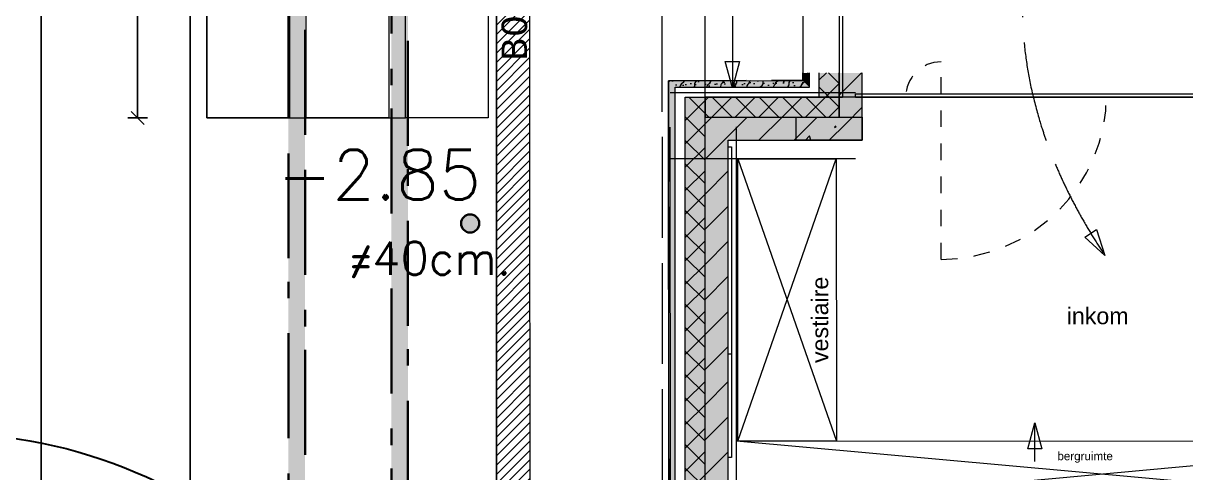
# Model space of a CAD drawing. Header units: millimetres. Extents: x 361 to 21231, y 184 to 1849.
# Drawn here: x 2495.93 to 2502.95, y 499.96 to 502.67 of the extents above; entities that cross this region are included whole.
import ezdxf

# ---------------------------------------------------------------- set-up
doc = ezdxf.new("R2010")
doc.units = ezdxf.units.MM
doc.header["$LTSCALE"] = 0.2
doc.set_wipeout_variables(frame=1)
for name, pattern in [('[LP] ISO-02 Dashed', [3.81, 3.048, -0.762]), ('[LP] Type-1', [2, 1, -1]), ('[LP] Type-6', [5.288458, 3.169996, -1.059993, 0.352704, -0.705764]), ('[LP] Type-7', [9.521927, 3.169996, -1.059993, 3.175, -1.058469, 0.352704, -0.705764])]:
    doc.linetypes.add(name, pattern=pattern)
for name, color, linetype, lineweight in [('... architectuur', 7, 'Continuous', 5), ('... architectuur - ALGEMEEN', 7, 'Continuous', 5), ('... interieur - ALGEMEEN', 7, 'Continuous', 5), ('21 buitenwanden', 7, 'Continuous', 25), ('21 buitenwanden-binnenblad-snelbouwsteen', 7, 'Continuous', 25), ('24 trappen en hellingen', 7, 'Continuous', 9), ('31 buitenwandopeningen', 7, 'Continuous', 9), ('41 buitenwandafwerkingen-buitenblad-gevelsteen', 7, 'Continuous', 25), ('41 buitenwandafwerkingen-isolatie zacht', 7, 'Continuous', 25), ('41 buitenwandafwerkingen-spouw', 7, 'Continuous', 25), ('boomkruinen', 7, 'Continuous', 30), ('maten', 1, 'Continuous', 18), ('nieuwe hoogtepunten', 154, 'Continuous', 35), ('talud', 160, 'Continuous', 18)]:
    doc.layers.add(name, color=color, linetype=linetype, lineweight=lineweight)
doc.layers.add('... riolering - DWA', color=7, linetype='[LP] Type-6', lineweight=35, true_color=0x666360)
doc.layers.add('... riolering - FWA', color=7, linetype='[LP] Type-7', lineweight=35, true_color=0xb58900)
doc.layers.add('ontwerp', color=7, linetype='Continuous')
doc.styles.add('Helvetica Neue Light', font='')
doc.styles.get("Standard").update_dxf_attribs({"font": 'txt.shx', "height": 0.2})
doc.styles.add('Verdana', font='verdana.ttf')
doc.styles.get('Helvetica Neue Light').set_extended_font_data('Helvetica Neue Light')
doc.dimstyles.new('maat aanduiding voor tuin', dxfattribs={"dimscale": 0.2, "dimtxt": 0.2, "dimasz": 0.4, "dimexe": 0.3, "dimexo": 0.3, "dimgap": 0.02, "dimtad": 1, "dimzin": 1, "dimtxsty": 'Standard', "dimblk": 'OBLIQUE', "dimcen": 0.2, "dimadec": 0, "dimazin": 3, "dimtfac": 1, "dimtix": 1, "dimtmove": 0, "dimatfit": 3, "dimldrblk": 'OBLIQUE', "dimfxl": 0.3, "dimfxlon": 1, "dimarcsym": 1})
pattern_1 = [(34.38649, (2504.897667, 477.215555), (0.09614945, 0.02748242), [0.01581139, -0.1423025]), (60.95154, (2504.910715, 477.224485), (0.09614945, 0.02748242), [0.0106066, -0.06010408]), (87.51659, (2504.915865, 477.233757), (0.034333515, 0.061815934), [0.01581139, -0.1423025]), (60.95154, (2504.91655, 477.249554), (0.09614945, 0.02748242), [0.0106066, -0.06010408]), (42.51659, (2504.9217, 477.258826), (0.130482965, 0.089298353), [0.0067082, -0.2168986]), (60.95154, (2504.926645, 477.26336), (0.13048296, 0.08929835), [0.0106066, -0.06010408]), (87.51659, (2504.931795, 477.272632), (0.034333515, 0.061815934), [0.00474342, -0.15337047])]
pattern_2 = [(13.55408, (2504.857426, 477.231536), (0.019296434, -0.03637814), [0.00094121, -0.04611915]), (63.1515, (2504.87343, 477.215563), (0.0589607, 0.00109797), [0.00092653, -0.04539989])]
pattern_3 = [(45.00614, (2504.89354, 477.20813), (0.07071826, -0.0707031), []), (315.00614, (2504.89354, 477.20813), (0.0707031, 0.07071826), [])]
pattern_4 = [(45.00614, (2504.89354, 477.20813), (0.1060774, -0.10605465), [])]

# ---------------------------------------------------------------- blocks, each defined once
blk = doc.blocks.new('_Oblique')
at = {"color": 0, "linetype": 'ByBlock', "lineweight": -2}
blk.add_line((-0.5, -0.5), (0.5, 0.5), dxfattribs=at)
blk = doc.blocks.new('*D1784')
at = {"layer": 'Defpoints', "color": 0, "ltscale": 0.2, "transparency": 16777216}
for p in [(2496.6232, 506.1023), (2497.0407, 506.1023), (2497.0411, 502.1023)]:
    blk.add_point(p, dxfattribs=at)
at = {"layer": 'maten', "color": 0, "lineweight": -2, "ltscale": 0.2, "transparency": 16777216}
for p, q in [((2496.6832, 506.1023), (2496.5632, 506.1023)), ((2496.6236, 502.1023), (2496.6232, 506.1023)), ((2496.6836, 502.1023), (2496.5636, 502.1023))]:
    blk.add_line(p, q, dxfattribs=at)
at = {"layer": 'maten', "color": 0, "lineweight": -2, "ltscale": 0.2, "transparency": 16777216, "xscale": 0.08000000000000074, "yscale": 0.08000000000000074, "zscale": 0.08000000000000074}
for p, rotation in [((2496.6232, 506.1023), 90.00614147605208), ((2496.6236, 502.1023), 270.0061414760521)]:
    blk.add_blockref('_Oblique', p, dxfattribs=dict(at, rotation=rotation))
at = {"layer": 'maten', "color": 0, "ltscale": 0.2, "transparency": 16777216, "insert": (2496.7441, 504.1023), "char_height": 0.2, "attachment_point": 5, "rotation": 270.00614}
blk.add_mtext('4,00', dxfattribs=at)
blk = doc.blocks.new('Groep-109')
at = {"layer": '24 trappen en hellingen', "color": 7, "lineweight": 5, "flags": 128}
blk.add_lwpolyline([(-4.25, 336.12), (0, 352), (4.25, 336.12)], close=True, dxfattribs=at)
at = {"layer": '24 trappen en hellingen', "color": 7, "linetype": 'Continuous', "lineweight": 9, "flags": 128}
for points in [[(0, 125.33), (0, 352)], [(0, 0), (0, 116.67)]]:
    blk.add_lwpolyline(points, dxfattribs=at)
at = {"layer": '24 trappen en hellingen', "color": 7, "lineweight": 9, "flags": 128}
for points in [[(-5, -6.25), (-5, 6.25)], [(5, 6.25), (5, -6.25)]]:
    blk.add_lwpolyline(points, close=True, dxfattribs=at)
blk = doc.blocks.new('Buitenraam of -deur (2D)-9')
at = {"layer": '31 buitenwandopeningen', "linetype": 'Continuous', "lineweight": 5, "transparency": 33554687}
for p in [(-60.5, 0), (24.5, 0)]:
    blk.add_point(p, dxfattribs=at)
at = {"layer": '31 buitenwandopeningen', "color": 7, "transparency": 33554687}
blk.add_blockref('Groep-109', (0, 0), dxfattribs=at)
at = {"layer": '31 buitenwandopeningen', "color": 0, "flags": 1}
for tag in ['SetDesc', 'SetDesc', 'SetDesc', 'SetDesc', 'SetDesc', 'SetDesc', 'SetDesc', 'SetDesc', 'SetDesc', 'SetDesc', 'SetDesc', 'SetDesc', 'SetDesc', 'SetDesc', 'SetDesc', 'SetDesc', 'SetDesc', 'SetDesc', 'SetDesc', 'SetDesc', 'SetDesc', 'SetDesc', 'SetDesc', 'SetDesc', 'SetDesc', 'SetDesc', 'SetDesc', 'SetDesc', 'SetDesc', 'SetDesc', 'SetDesc', 'SetDesc', 'SetDesc', 'SetDesc', 'SetDesc', 'SetDesc', 'SetDesc', 'SetDesc', 'SetDesc', 'SetName', 'Material', 'Type', 'Description', 'Manufacturer', 'Location', 'CustomFieldName01', 'CustomFieldValue01', 'CustomFieldName02', 'CustomFieldValue02', 'CustomFieldName03', 'CustomFieldValue03', 'CustomFieldName04', 'CustomFieldValue04', 'CustomFieldName05', 'CustomFieldValue05', 'CustomFieldName06', 'CustomFieldValue06', 'CustomFieldName07', 'CustomFieldValue07', 'CustomFieldName08', 'CustomFieldValue08', 'CustomFieldName09', 'CustomFieldValue09', 'CustomFieldName10', 'CustomFieldValue10', 'OpeningSurface', 'GlazingSurface', 'PanelSurface', 'MassiveSurface', 'OpeningPerimeter', 'FrLength', 'PocketSurface', 'EnergosUVal', 'EnergosUnit', 'EnergosFrame', 'EnergosGlazing', 'EnergosGeneral', 'EnergosSurrounding', 'EnergosSummerShading', 'EnergosAdditionShading']:
    blk.add_attdef(tag, (-510, 2841.71), '', height=0.018, dxfattribs=at)
blk = doc.blocks.new('Groep-72')
at = {"layer": '... architectuur - ALGEMEEN', "color": 7, "linetype": 'Continuous', "lineweight": 9}
for p, q in [((-469.23, 2282.2), (-409.73, 2452.7)), ((-469.23, 2452.7), (-409.73, 2282.2))]:
    blk.add_line(p, q, dxfattribs=at)
at = {"layer": '... architectuur - ALGEMEEN', "color": 7, "linetype": 'Continuous', "lineweight": 9, "flags": 128}
blk.add_lwpolyline([(-469.23, 2452.7), (-409.73, 2452.7), (-409.73, 2282.2), (-469.23, 2282.2)], close=True, dxfattribs=at)
blk = doc.blocks.new('Groep-76')
at = {"layer": '... architectuur - ALGEMEEN', "color": 7, "linetype": 'Continuous', "lineweight": 9}
for p, q in [((-30.8, 2242.2), (-470, 2282.2)), ((-470, 2242.2), (-30.8, 2282.2))]:
    blk.add_line(p, q, dxfattribs=at)
at = {"layer": '... architectuur - ALGEMEEN', "color": 7, "linetype": 'Continuous', "lineweight": 9, "flags": 128}
blk.add_lwpolyline([(-470, 2242.2), (-470, 2282.2), (-30.8, 2282.2), (-30.8, 2242.2)], close=True, dxfattribs=at)
blk = doc.blocks.new('Groep-82')
at = {"layer": '... architectuur - ALGEMEEN', "color": 7, "linetype": '[LP] Type-1', "lineweight": 9}
blk.add_line((-346.5, 2392), (-346.5, 2511.36), dxfattribs=at)
for centre, radius, start, end in [((-346.5, 2490), 21.36, 90, 180), ((-346.5, 2492), 100, 270, 0)]:
    blk.add_arc(centre, radius, start, end, dxfattribs=at)

msp = doc.modelspace()

# ---------------------------------------------------------------- hatches: boundary and pattern name
at = {"layer": '... architectuur', "linetype": 'Continuous', "lineweight": 5, "transparency": 33554559}
h = msp.add_hatch(dxfattribs=at)
h.set_pattern_fill('SCHADUW', scale=0.01, angle=90.00614, style=0, pattern_type=2)
h.set_pattern_definition([(45.00614, (2498.890405, 506.49624), (-0.0282873, 0.02828124), [])])
h.paths.add_polyline_path([(2498.7892, 517.755), (2498.9892, 517.755), (2498.9916, 495.2375), (2498.7916, 495.2375)])
at = {"layer": '... architectuur', "linetype": 'Continuous', "lineweight": 0, "true_color": 0xe6e6e6, "transparency": 33554687}
msp.add_hatch(color=254, dxfattribs=at).paths.add_polyline_path([(2500.6009, 501.9677), (2500.6009, 502.1077), (2501.0009, 502.1077), (2501.0009, 501.9677)])
at = {"layer": '... architectuur', "linetype": 'Continuous', "lineweight": 9, "true_color": 0x4c4c4c, "transparency": 33554687}
h = msp.add_hatch(dxfattribs=at)
h.set_pattern_fill('[LA] BETON STEENSLAG', color=59, scale=0.01, angle=0.00614, style=0, pattern_type=2)
h.set_pattern_definition([(7.0061, (2504.89354, 477.20813), (0.1757846, 0.414246), [0.027, -0.423]), (67.0061, (2504.89354, 477.20813), (0.44664, 0.054889), [0.027, -0.423]), (127.0061, (2504.92034, 477.21143), (-0.44664, -0.054889), [0.027, -0.423]), (345.0061, (2505.09357, 477.00815), (0.3535155, 0.353591), [0.05, -0.45]), (45.0061, (2505.09357, 477.00815), (0.482977, -0.129358), [0.05, -0.45]), (105.0061, (2505.14186, 476.9952), (-0.482977, 0.129358), [0.05, -0.45]), (24.0061, (2506.14346, 477.95827), (0.0313266, 0.29836), [0.009, -0.291]), (84.0061, (2506.14346, 477.95827), (0.2740506, 0.1220504), [0.009, -0.291]), (144.0061, (2506.15169, 477.96193), (-0.2740506, -0.1220504), [0.009, -0.291])])
h.paths.add_polyline_path([(2500.6009, 501.9677), (2500.6009, 502.1077), (2501.0009, 502.1077), (2501.0009, 501.9677)])
at = {"layer": '... riolering - DWA', "linetype": 'Continuous', "lineweight": 0, "true_color": 0xa6a6a6, "transparency": 33554559}
msp.add_hatch(color=253, dxfattribs=at).paths.add_polyline_path([(2498.7016, 510.1056), (2498.6016, 510.1056), (2498.6016, 508.5615), (2498.2566, 508.2165), (2498.2566, 508.9637), (2498.1566, 508.9637), (2498.1566, 494.7861), (2498.6127, 494.33), (2499.7261, 494.33), (2500.0873, 493.9688), (2500.0873, 493.7154), (2500.1873, 493.7154), (2500.1873, 493.9688), (2500.5485, 494.33), (2502.6637, 494.33), (2503.1198, 494.7861), (2503.1198, 497.2796), (2503.1563, 497.3162), (2506.329, 497.3162), (2506.5156, 497.5029), (2506.5156, 499.8769), (2506.4156, 499.8769), (2506.4156, 497.5443), (2506.2875, 497.4162), (2503.1149, 497.4162), (2503.0198, 497.3211), (2503.0198, 494.8275), (2502.6222, 494.43), (2500.5071, 494.43), (2500.1373, 494.0602), (2499.7675, 494.43), (2498.6542, 494.43), (2498.2566, 494.8275), (2498.2566, 499.4179), (2498.6006, 499.7619), (2500.1196, 499.7619), (2500.1196, 499.8619), (2498.5592, 499.8619), (2498.2566, 499.5594), (2498.2566, 508.0751), (2498.7016, 508.5201)])
at = {"layer": '... riolering - FWA', "linetype": 'Continuous', "lineweight": 0, "true_color": 0xd9d2ae, "transparency": 33554559}
msp.add_hatch(color=9, dxfattribs=at).paths.add_polyline_path([(2509.1543, 518.6203), (2498.3864, 518.6203), (2497.6347, 517.8687), (2497.6347, 509.9267), (2497.9136, 510.2056), (2503.3373, 510.2056), (2503.3373, 510.1056), (2497.955, 510.1056), (2497.6347, 509.7853), (2497.6347, 493.3015), (2497.9375, 492.9987), (2499.5563, 492.9987), (2500.0873, 492.4676), (2500.0873, 492.3262), (2499.5149, 492.8987), (2497.8961, 492.8987), (2497.5347, 493.26), (2497.5347, 517.9101), (2498.3364, 518.7203), (2509.1957, 518.7203), (2509.4066, 518.5094), (2509.4066, 516.3975), (2509.1723, 516.1632), (2508.3805, 516.1632), (2508.1671, 515.7937), (2508.0805, 515.8437), (2508.3228, 516.2632), (2509.1309, 516.2632), (2509.3066, 516.439), (2509.3066, 518.468)])
at = {"layer": '21 buitenwanden', "linetype": 'Continuous', "lineweight": 0, "true_color": 0xe6e6e6, "transparency": 33554687}
for points in [[(2500.8609, 502.2277), (2500.8609, 502.1077), (2501.0009, 501.9677), (2501.0008, 502.3748), (2500.6408, 502.3748), (2500.6409, 502.3277), (2500.7409, 502.2277)], [(2500.7409, 502.2277), (2500.6409, 502.3277), (2499.8309, 502.3276), (2499.9309, 502.2276), (2500.0509, 502.2276), (2500.0509, 502.1076), (2500.1909, 501.9676), (2501.0009, 501.9677), (2500.8609, 502.1077), (2500.8609, 502.2277)], [(2499.9309, 502.2276), (2499.8309, 502.3276), (2499.8316, 495.3684), (2500.1916, 495.3685), (2500.1909, 501.9676), (2500.0509, 502.1076), (2500.0509, 502.2276)]]:
    msp.add_hatch(color=254, dxfattribs=at).paths.add_polyline_path(points)
at = {"layer": '21 buitenwanden-binnenblad-snelbouwsteen', "linetype": 'Continuous', "lineweight": 0, "true_color": 0xf3f3f3, "transparency": 33554687}
for points in [[(2500.8608, 502.3748), (2500.8609, 502.1077), (2501.0009, 501.9677), (2501.0008, 502.3748)], [(2501.0009, 501.9677), (2500.8609, 502.1077), (2500.0509, 502.1076), (2500.1909, 501.9676)], [(2500.1909, 501.9676), (2500.0509, 502.1076), (2500.0516, 495.3684), (2500.1916, 495.3685)]]:
    msp.add_hatch(color=7, dxfattribs=at).paths.add_polyline_path(points)
at = {"layer": '21 buitenwanden-binnenblad-snelbouwsteen', "linetype": 'Continuous', "lineweight": 9, "true_color": 0x808080, "transparency": 33554687}
h = msp.add_hatch(dxfattribs=at)
h.set_pattern_fill('[LA] CELLENBETON', color=8, scale=0.01, angle=0.00614, style=0, pattern_type=2)
h.set_pattern_definition(pattern_4)
h.paths.add_polyline_path([(2500.8608, 502.3748), (2500.8609, 502.1077), (2501.0009, 501.9677), (2501.0008, 502.3748)])
h = msp.add_hatch(dxfattribs=at)
h.set_pattern_fill('[LA] CELLENBETON', color=8, scale=0.01, angle=0.00614, style=0, pattern_type=2)
h.set_pattern_definition(pattern_4)
h.paths.add_polyline_path([(2501.0009, 501.9677), (2500.8609, 502.1077), (2500.0509, 502.1076), (2500.1909, 501.9676)])
h = msp.add_hatch(dxfattribs=at)
h.set_pattern_fill('[LA] CELLENBETON', color=8, scale=0.01, angle=0.00614, style=0, pattern_type=2)
h.set_pattern_definition(pattern_4)
h.paths.add_polyline_path([(2500.1909, 501.9676), (2500.0509, 502.1076), (2500.0516, 495.3684), (2500.1916, 495.3685)])
at = {"layer": '41 buitenwandafwerkingen-buitenblad-gevelsteen', "linetype": 'Continuous', "lineweight": 0, "true_color": 0xf9f4ee, "transparency": 33554687}
for points in [[(2500.6408, 502.3748), (2500.6409, 502.3277), (2500.6809, 502.2877), (2500.6808, 502.3748)], [(2500.6809, 502.2877), (2500.6409, 502.3277), (2499.8309, 502.3276), (2499.8709, 502.2876)], [(2499.8709, 502.2876), (2499.8309, 502.3276), (2499.8316, 495.3684), (2499.8716, 495.3684)]]:
    msp.add_hatch(color=7, dxfattribs=at).paths.add_polyline_path(points)
at = {"layer": '41 buitenwandafwerkingen-buitenblad-gevelsteen', "linetype": 'Continuous', "lineweight": 9, "true_color": 0xb9a287, "transparency": 33554687}
h = msp.add_hatch(dxfattribs=at)
h.set_pattern_fill('PLAN-HOUT [LA]-1', color=33, scale=0.01, angle=0.00614, style=0, pattern_type=2)
h.set_pattern_definition(pattern_1)
h.paths.add_polyline_path([(2500.6408, 502.3748), (2500.6409, 502.3277), (2500.6809, 502.2877), (2500.6808, 502.3748)])
at = {"layer": '41 buitenwandafwerkingen-buitenblad-gevelsteen', "linetype": 'Continuous', "lineweight": 9, "true_color": 0x555555, "transparency": 33554687}
h = msp.add_hatch(dxfattribs=at)
h.set_pattern_fill('PLAN-HOUT [LA]', color=251, scale=0.01, angle=0.00614, style=0, pattern_type=2)
h.set_pattern_definition(pattern_2)
h.paths.add_polyline_path([(2500.6408, 502.3748), (2500.6409, 502.3277), (2500.6809, 502.2877), (2500.6808, 502.3748)])
at = {"layer": '41 buitenwandafwerkingen-buitenblad-gevelsteen', "linetype": 'Continuous', "lineweight": 9, "true_color": 0xb9a287, "transparency": 33554687}
h = msp.add_hatch(dxfattribs=at)
h.set_pattern_fill('PLAN-HOUT [LA]-1', color=33, scale=0.01, angle=0.00614, style=0, pattern_type=2)
h.set_pattern_definition(pattern_1)
h.paths.add_polyline_path([(2500.6809, 502.2877), (2500.6409, 502.3277), (2499.8309, 502.3276), (2499.8709, 502.2876)])
at = {"layer": '41 buitenwandafwerkingen-buitenblad-gevelsteen', "linetype": 'Continuous', "lineweight": 9, "true_color": 0x555555, "transparency": 33554687}
h = msp.add_hatch(dxfattribs=at)
h.set_pattern_fill('PLAN-HOUT [LA]', color=251, scale=0.01, angle=0.00614, style=0, pattern_type=2)
h.set_pattern_definition(pattern_2)
h.paths.add_polyline_path([(2500.6809, 502.2877), (2500.6409, 502.3277), (2499.8309, 502.3276), (2499.8709, 502.2876)])
at = {"layer": '41 buitenwandafwerkingen-buitenblad-gevelsteen', "linetype": 'Continuous', "lineweight": 9, "true_color": 0xb9a287, "transparency": 33554687}
h = msp.add_hatch(dxfattribs=at)
h.set_pattern_fill('PLAN-HOUT [LA]-1', color=33, scale=0.01, angle=0.00614, style=0, pattern_type=2)
h.set_pattern_definition(pattern_1)
h.paths.add_polyline_path([(2499.8709, 502.2876), (2499.8309, 502.3276), (2499.8316, 495.3684), (2499.8716, 495.3684)])
at = {"layer": '41 buitenwandafwerkingen-buitenblad-gevelsteen', "linetype": 'Continuous', "lineweight": 9, "true_color": 0x555555, "transparency": 33554687}
h = msp.add_hatch(dxfattribs=at)
h.set_pattern_fill('PLAN-HOUT [LA]', color=251, scale=0.01, angle=0.00614, style=0, pattern_type=2)
h.set_pattern_definition(pattern_2)
h.paths.add_polyline_path([(2499.8709, 502.2876), (2499.8309, 502.3276), (2499.8316, 495.3684), (2499.8716, 495.3684)])
at = {"layer": '41 buitenwandafwerkingen-isolatie zacht', "linetype": 'Continuous', "lineweight": 0, "true_color": 0xf8ffcc, "transparency": 33554687}
for points in [[(2500.7408, 502.3748), (2500.7409, 502.2277), (2500.8609, 502.2277), (2500.8608, 502.3748)], [(2500.0509, 502.2276), (2499.9309, 502.2276), (2499.9316, 495.3684), (2500.0516, 495.3684)], [(2500.8609, 502.1077), (2500.8609, 502.2277), (2500.0509, 502.2276), (2500.0509, 502.1076)]]:
    msp.add_hatch(color=7, dxfattribs=at).paths.add_polyline_path(points)
at = {"layer": '41 buitenwandafwerkingen-isolatie zacht', "linetype": 'Continuous', "lineweight": 9, "true_color": 0x4c4c4c, "transparency": 33554687}
h = msp.add_hatch(dxfattribs=at)
h.set_pattern_fill('[LA] ISOLATIE', color=59, scale=0.01, angle=0.00614, style=0, pattern_type=2)
h.set_pattern_definition(pattern_3)
h.paths.add_polyline_path([(2500.7408, 502.3748), (2500.7409, 502.2277), (2500.8609, 502.2277), (2500.8608, 502.3748)])
h = msp.add_hatch(dxfattribs=at)
h.set_pattern_fill('[LA] ISOLATIE', color=59, scale=0.01, angle=0.00614, style=0, pattern_type=2)
h.set_pattern_definition(pattern_3)
h.paths.add_polyline_path([(2500.0509, 502.2276), (2499.9309, 502.2276), (2499.9316, 495.3684), (2500.0516, 495.3684)])
h = msp.add_hatch(dxfattribs=at)
h.set_pattern_fill('[LA] ISOLATIE', color=59, scale=0.01, angle=0.00614, style=0, pattern_type=2)
h.set_pattern_definition(pattern_3)
h.paths.add_polyline_path([(2500.8609, 502.1077), (2500.8609, 502.2277), (2500.0509, 502.2276), (2500.0509, 502.1076)])
at = {"layer": 'nieuwe hoogtepunten', "ltscale": 0.2}
h = msp.add_hatch(color=256, dxfattribs=at)
h.dxf.hatch_style = 1
edge = h.paths.add_edge_path()
edge.add_arc((2498.6319, 501.4648), 0.055, 0, 360)

# ---------------------------------------------------------------- linework, layer by layer
at = {"layer": '... architectuur', "color": 1, "linetype": 'Continuous', "lineweight": 9, "true_color": 0xff0000, "transparency": 33554559, "flags": 128}
msp.add_lwpolyline([(2498.7892, 517.755), (2498.9892, 517.755), (2498.9916, 495.2375), (2498.7916, 495.2375)], close=True, dxfattribs=at)
at = {"layer": '... architectuur', "color": 7, "linetype": 'Continuous', "lineweight": 9, "transparency": 33554687, "flags": 128}
msp.add_lwpolyline([(2500.6009, 501.9677), (2500.6009, 502.1077), (2501.0009, 502.1077), (2501.0009, 501.9677)], close=True, dxfattribs=at)
at = {"layer": '... architectuur - ALGEMEEN', "color": 7, "linetype": 'Continuous', "lineweight": 9, "transparency": 33554534}
msp.add_line((2498.7886, 523.1739), (2498.7916, 495.7781), dxfattribs=at)
at = {"layer": '... architectuur - ALGEMEEN', "color": 7, "linetype": 'Continuous', "lineweight": 9}
for p, q in [((2497.0407, 506.1023), (2497.0411, 502.1023)), ((2497.0411, 502.1023), (2498.2411, 502.1024)), ((2502.0428, 500.0259), (2502.0428, 500.2609))]:
    msp.add_line(p, q, dxfattribs=at)
at = {"layer": '... architectuur - ALGEMEEN', "color": 250, "linetype": 'Continuous', "lineweight": 9, "true_color": 0x111111}
for p, q in [((2500.8607, 505.9777), (2500.8611, 502.2277)), ((2500.8807, 505.9777), (2500.8811, 502.2277)), ((2500.8611, 502.2277), (2500.8811, 502.2277)), ((2500.9597, 502.2477), (2504.4811, 502.2481)), ((2500.9597, 502.2277), (2500.9597, 502.2477)), ((2500.9597, 502.2277), (2504.4811, 502.2281))]:
    msp.add_line(p, q, dxfattribs=at)
at = {"layer": '... architectuur - ALGEMEEN', "color": 250, "linetype": 'Continuous', "lineweight": 9, "true_color": 0x111111, "transparency": 33554687}
msp.add_line((2501.0009, 502.2877), (2501.0009, 502.3077), dxfattribs=at)
msp.add_line((2501.0009, 502.2877), (2501.0009, 502.3077), dxfattribs=at)
at = {"layer": '... architectuur - ALGEMEEN', "color": 7, "linetype": 'Continuous', "lineweight": 9, "flags": 128}
for points in [[(2497.0407, 506.1023), (2497.5407, 506.1024), (2497.5411, 502.1024), (2497.0411, 502.1023)], [(2497.6407, 506.1024), (2498.1407, 506.1024), (2498.1411, 502.1024), (2497.6411, 502.1024)], [(2498.2407, 506.1024), (2498.7407, 506.1025), (2498.7411, 502.1025), (2498.2411, 502.1024)], [(2502.0003, 500.1021), (2502.0428, 500.2609), (2502.0854, 500.1021)]]:
    msp.add_lwpolyline(points, close=True, dxfattribs=at)
at = {"layer": '... architectuur - ALGEMEEN', "color": 9, "linetype": 'Continuous', "lineweight": 5, "true_color": 0xbbbbbb, "flags": 128}
msp.add_lwpolyline([(2502.4154, 501.4278), (2502.4662, 501.2715), (2502.3441, 501.3814)], close=True, dxfattribs=at)
at = {"layer": '... interieur - ALGEMEEN', "color": 20, "linetype": '[LP] ISO-02 Dashed', "lineweight": 9, "true_color": 0xff5500, "transparency": 33554687, "flags": 128}
msp.add_lwpolyline([(2508.8908, 502.4873), (2504.7876, 502.4869), (2504.7873, 505.5101), (2508.8905, 505.5105), (2508.8892, 517.9686), (2499.7892, 517.9676), (2499.7916, 494.9776), (2509.8916, 494.9787), (2509.8908, 502.4798), (2508.8908, 502.4797)], close=True, dxfattribs=at)
at = {"layer": '21 buitenwanden', "lineweight": 9, "transparency": 33554687}
for p, q in [((2500.6409, 502.3277), (2500.6408, 502.3748)), ((2501.0009, 501.9677), (2501.0008, 502.3748)), ((2499.8309, 502.3276), (2500.6409, 502.3277)), ((2499.8316, 495.3684), (2499.8309, 502.3276)), ((2500.1909, 501.9676), (2501.0009, 501.9677)), ((2500.1916, 495.3685), (2500.1909, 501.9676))]:
    msp.add_line(p, q, dxfattribs=at)
at = {"layer": '21 buitenwanden-binnenblad-snelbouwsteen', "lineweight": 9, "transparency": 33554687}
for p, q in [((2500.8609, 502.2277), (2500.8608, 502.3748)), ((2501.0009, 501.9677), (2501.0008, 502.3748)), ((2500.8609, 502.1077), (2500.8609, 502.2277)), ((2500.0509, 502.1076), (2500.8609, 502.1077)), ((2500.0516, 495.3684), (2500.0509, 502.1076)), ((2500.1909, 501.9676), (2501.0009, 501.9677)), ((2500.1916, 495.3685), (2500.1909, 501.9676))]:
    msp.add_line(p, q, dxfattribs=at)
at = {"layer": '41 buitenwandafwerkingen-buitenblad-gevelsteen', "lineweight": 9, "transparency": 33554687}
for p, q in [((2500.6409, 502.3277), (2500.6408, 502.3748)), ((2499.8309, 502.3276), (2500.6409, 502.3277)), ((2499.8316, 495.3684), (2499.8309, 502.3276))]:
    msp.add_line(p, q, dxfattribs=at)
at = {"layer": '41 buitenwandafwerkingen-isolatie zacht', "lineweight": 9, "transparency": 33554687}
for p, q in [((2500.8609, 502.2277), (2500.8608, 502.3748)), ((2500.0509, 502.1076), (2500.0509, 502.2276)), ((2500.8609, 502.2277), (2500.8609, 502.1077)), ((2500.0509, 502.1076), (2500.8609, 502.1077)), ((2500.0516, 495.3684), (2500.0509, 502.1076))]:
    msp.add_line(p, q, dxfattribs=at)
at = {"layer": 'boomkruinen', "ltscale": 0.2}
for centre in [(2493.8408, 505.097), (2495.4418, 497.1983)]:
    msp.add_circle(centre, 3, dxfattribs=at)
at = {"layer": 'nieuwe hoogtepunten', "ltscale": 0.2}
msp.add_circle((2498.6319, 501.4648), 0.055, dxfattribs=at)
at = {"layer": 'ontwerp', "ltscale": 0.2}
for p, q in [((2496.0417, 496.6972), (2496.0407, 506.1022)), ((2496.9407, 506.1023), (2496.9417, 496.6973))]:
    msp.add_line(p, q, dxfattribs=at)

# ---------------------------------------------------------------- block references
at = {"layer": '... architectuur - ALGEMEEN', "color": 7, "xscale": 0.01, "yscale": 0.01, "zscale": 0.01, "rotation": 0.006141476045698789}
for name in ['Groep-82', 'Groep-72']:
    msp.add_blockref(name, (2504.9438, 477.3282), dxfattribs=at)

# ---------------------------------------------------------------- texts
at = {"layer": '... architectuur', "color": 1, "true_color": 0xff0000, "transparency": 33554687, "insert": (2498.8223, 502.4463), "char_height": 0.153238, "attachment_point": 1, "rotation": 90.00614, "line_spacing_factor": 0.998526, "style": 'Verdana'}
msp.add_mtext('B0.4 {\\H0.6667x; 22x20}', dxfattribs=at)
at = {"layer": '... architectuur - ALGEMEEN', "color": 7, "attachment_point": 1, "line_spacing_factor": 1.008341, "style": 'Helvetica Neue Light'}
for s, insert, char_height, rotation in [('vestiaire', (2500.6945, 500.6214), 0.10032, 90.00614), ('inkom', (2502.2354, 500.9562), 0.10032, 0.00614), ('bergruimte', (2502.1792, 500.0841), 0.05016, 0.00614)]:
    msp.add_mtext(s, dxfattribs=dict(at, insert=insert, char_height=char_height, rotation=rotation))
at = {"layer": 'nieuwe hoogtepunten', "ltscale": 0.2, "insert": (2497.4653, 501.9088), "char_height": 0.3, "attachment_point": 1, "rotation": 0.00614}
msp.add_mtext_dynamic_manual_height_columns('-2.85', width=3.391916, gutter_width=1.5, heights=[0], dxfattribs=at)
at = {"layer": 'talud', "ltscale": 0.2, "insert": (2497.9038, 501.3543), "char_height": 0.2, "attachment_point": 1, "rotation": 0.00614}
msp.add_mtext_dynamic_manual_height_columns('{\\fISOCPEUR|b0|i0|c0|p34;≠}40cm.', width=1.264716, gutter_width=1, heights=[0], dxfattribs=at)

# ---------------------------------------------------------------- dimensions: what is measured, and where the dimension line sits
at = {"layer": 'maten', "ltscale": 0.2}
dim = msp.add_linear_dim(base=(2496.6232, 506.1023), p1=(2497.0411, 502.1023), p2=(2497.0407, 506.1023), angle=90.00614, dimstyle='maat aanduiding voor tuin', dxfattribs=at)
dim.commit()
dim.dimension.update_dxf_attribs({"geometry": '*D1784', "text_midpoint": (2496.7441, 504.1023)})

# ---------------------------------------------------------------- next in the draw order: wipeouts: each hides what was drawn before it
at = {"color": 255, "lineweight": 5, "transparency": 33554687}
msp.add_wipeout([(2500.6808, 502.3748), (2500.6809, 502.2877), (2500.7409, 502.2277), (2500.7408, 502.3748)], dxfattribs=at).dxf.layer = '41 buitenwandafwerkingen-spouw'

# ---------------------------------------------------------------- next in the draw order: linework, layer by layer
at = {"layer": '... architectuur - ALGEMEEN', "color": 7, "linetype": '[LP] ISO-02 Dashed', "lineweight": 9, "transparency": 33554687, "flags": 128}
msp.add_lwpolyline([(2499.8309, 502.3276), (2499.8316, 495.5076), (2499.7916, 495.5076), (2499.7916, 495.2976), (2498.7916, 495.2975), (2498.7892, 517.755), (2509.8586, 523.1605), (2509.8608, 502.4798), (2508.8508, 502.4797), (2508.8492, 517.5723), (2508.8499, 517.5723), (2508.8492, 517.9686), (2499.7892, 517.9676), (2499.7905, 505.6247), (2500.6405, 505.6248), (2500.6409, 502.3277)], close=True, dxfattribs=at)
at = {"layer": '41 buitenwandafwerkingen-buitenblad-gevelsteen', "lineweight": 9, "transparency": 33554687}
msp.add_line((2500.6809, 502.2877), (2500.6808, 502.3748), dxfattribs=at)
at = {"layer": '41 buitenwandafwerkingen-isolatie zacht', "lineweight": 9, "transparency": 33554687}
for q in [(2500.7408, 502.3748), (2500.8609, 502.2277)]:
    msp.add_line((2500.7409, 502.2277), q, dxfattribs=at)
at = {"layer": '41 buitenwandafwerkingen-spouw', "lineweight": 9, "transparency": 33554687}
for p, q in [((2500.6809, 502.2877), (2500.6808, 502.3748)), ((2500.7409, 502.2277), (2500.7408, 502.3748))]:
    msp.add_line(p, q, dxfattribs=at)

# ---------------------------------------------------------------- next in the draw order: wipeouts: each hides what was drawn before it
at = {"color": 255, "linetype": 'Continuous', "lineweight": 9, "transparency": 33554687}
msp.add_wipeout([(2500.1909, 501.9276), (2500.2109, 501.9276), (2500.2111, 500.0496), (2500.1911, 500.0496)], dxfattribs=at).dxf.layer = '... interieur - ALGEMEEN'
at = {"color": 255, "lineweight": 5, "transparency": 33554687}
msp.add_wipeout([(2499.9309, 502.2276), (2499.8709, 502.2876), (2499.8716, 495.3684), (2499.9316, 495.3684)], dxfattribs=at).dxf.layer = '41 buitenwandafwerkingen-spouw'

# ---------------------------------------------------------------- next in the draw order: linework, layer by layer
at = {"layer": '... architectuur - ALGEMEEN', "color": 251, "linetype": 'Continuous', "lineweight": 5, "true_color": 0x666666}
for p, q in [((2499.8418, 495.4976), (2499.8411, 502.0476)), ((2500.2418, 495.4977), (2500.2411, 502.0477)), ((2500.9597, 501.8548), (2499.8412, 501.8546))]:
    msp.add_line(p, q, dxfattribs=at)
at = {"layer": '... interieur - ALGEMEEN', "transparency": 33554687}
msp.add_line((2500.211, 500.6756), (2500.191, 500.6756), dxfattribs=at)
at = {"layer": '... interieur - ALGEMEEN', "color": 7, "linetype": 'Continuous', "lineweight": 9, "transparency": 33554687, "flags": 128}
msp.add_lwpolyline([(2500.1909, 501.9276), (2500.2109, 501.9276), (2500.2111, 500.0496), (2500.1911, 500.0496)], close=True, dxfattribs=at)
at = {"layer": '41 buitenwandafwerkingen-buitenblad-gevelsteen', "lineweight": 9, "transparency": 33554687}
msp.add_line((2499.8716, 495.3684), (2499.8709, 502.2876), dxfattribs=at)
at = {"layer": '41 buitenwandafwerkingen-isolatie zacht', "lineweight": 9, "transparency": 33554687}
for p, q in [((2499.9316, 495.3684), (2499.9309, 502.2276)), ((2499.9309, 502.2276), (2500.0509, 502.2276))]:
    msp.add_line(p, q, dxfattribs=at)
at = {"layer": '41 buitenwandafwerkingen-spouw', "lineweight": 9, "transparency": 33554687}
for p, q in [((2499.8716, 495.3684), (2499.8709, 502.2876)), ((2499.9316, 495.3684), (2499.9309, 502.2276))]:
    msp.add_line(p, q, dxfattribs=at)

# ---------------------------------------------------------------- next in the draw order: block references
at = {"layer": '... architectuur - ALGEMEEN', "color": 7, "xscale": 0.01, "yscale": 0.01, "zscale": 0.01, "rotation": 0.006141476045698789}
msp.add_blockref('Groep-76', (2504.9438, 477.3282), dxfattribs=at)

# ---------------------------------------------------------------- next in the draw order: wipeouts: each hides what was drawn before it
at = {"color": 255, "lineweight": 5, "transparency": 33554687}
msp.add_wipeout([(2500.7409, 502.2277), (2500.6809, 502.2877), (2499.8709, 502.2876), (2499.9309, 502.2276)], dxfattribs=at).dxf.layer = '41 buitenwandafwerkingen-spouw'

# ---------------------------------------------------------------- next in the draw order: linework, layer by layer
at = {"layer": '... architectuur - ALGEMEEN', "color": 251, "linetype": 'Continuous', "lineweight": 5, "true_color": 0x666666}
msp.add_line((2500.9597, 502.2548), (2499.8411, 502.2546), dxfattribs=at)
at = {"layer": '... architectuur - ALGEMEEN', "color": 7, "linetype": 'Continuous', "lineweight": 9, "flags": 128}
msp.add_lwpolyline([(2500.0507, 505.9642), (2504.6907, 505.9647), (2504.6911, 502.2281), (2500.0511, 502.2276)], close=True, dxfattribs=at)
at = {"layer": '... architectuur - ALGEMEEN', "color": 9, "linetype": '[LP] ISO-02 Dashed', "lineweight": 9, "true_color": 0xbbbbbb}
msp.add_open_spline([(2500.0509, 504.1026), (2502.1409, 504.1029), (2501.8488, 502.1953), (2502.4662, 501.2715)], degree=2, dxfattribs=at)
at = {"layer": '... riolering - DWA', "transparency": 33554559, "flags": 128}
msp.add_lwpolyline([(2498.7016, 510.1056), (2498.6016, 510.1056), (2498.6016, 508.5615), (2498.2566, 508.2165), (2498.2566, 508.9637), (2498.1566, 508.9637), (2498.1566, 494.7861), (2498.6127, 494.33), (2499.7261, 494.33), (2500.0873, 493.9688), (2500.0873, 493.7154), (2500.1873, 493.7154), (2500.1873, 493.9688), (2500.5485, 494.33), (2502.6637, 494.33), (2503.1198, 494.7861), (2503.1198, 497.2796), (2503.1563, 497.3162), (2506.329, 497.3162), (2506.5156, 497.5029), (2506.5156, 499.8769), (2506.4156, 499.8769), (2506.4156, 497.5443), (2506.2875, 497.4162), (2503.1149, 497.4162), (2503.0198, 497.3211), (2503.0198, 494.8275), (2502.6222, 494.43), (2500.5071, 494.43), (2500.1373, 494.0602), (2499.7675, 494.43), (2498.6542, 494.43), (2498.2566, 494.8275), (2498.2566, 499.4179), (2498.6006, 499.7619), (2500.1196, 499.7619), (2500.1196, 499.8619), (2498.5592, 499.8619), (2498.2566, 499.5594), (2498.2566, 508.0751), (2498.7016, 508.5201)], close=True, dxfattribs=at)
at = {"layer": '... riolering - FWA', "transparency": 33554559, "flags": 128}
msp.add_lwpolyline([(2509.1543, 518.6203), (2498.3864, 518.6203), (2497.6347, 517.8687), (2497.6347, 509.9267), (2497.9136, 510.2056), (2503.3373, 510.2056), (2503.3373, 510.1056), (2497.955, 510.1056), (2497.6347, 509.7853), (2497.6347, 493.3015), (2497.9375, 492.9987), (2499.5563, 492.9987), (2500.0873, 492.4676), (2500.0873, 492.3262), (2499.5149, 492.8987), (2497.8961, 492.8987), (2497.5347, 493.26), (2497.5347, 517.9101), (2498.3364, 518.7203), (2509.1957, 518.7203), (2509.4066, 518.5094), (2509.4066, 516.3975), (2509.1723, 516.1632), (2508.3805, 516.1632), (2508.1671, 515.7937), (2508.0805, 515.8437), (2508.3228, 516.2632), (2509.1309, 516.2632), (2509.3066, 516.439), (2509.3066, 518.468)], close=True, dxfattribs=at)
at = {"layer": '41 buitenwandafwerkingen-buitenblad-gevelsteen', "lineweight": 9, "transparency": 33554687}
msp.add_line((2499.8709, 502.2876), (2500.6809, 502.2877), dxfattribs=at)
at = {"layer": '41 buitenwandafwerkingen-isolatie zacht', "lineweight": 9, "transparency": 33554687}
for p, q in [((2500.0509, 502.2276), (2500.7409, 502.2277)), ((2500.0509, 502.2276), (2500.0509, 502.1076)), ((2500.7409, 502.2277), (2500.8609, 502.2277))]:
    msp.add_line(p, q, dxfattribs=at)
at = {"layer": '41 buitenwandafwerkingen-spouw', "lineweight": 9, "transparency": 33554687}
for p, q in [((2499.8709, 502.2876), (2500.6809, 502.2877)), ((2499.9309, 502.2276), (2500.0509, 502.2276)), ((2500.0509, 502.2276), (2500.7409, 502.2277))]:
    msp.add_line(p, q, dxfattribs=at)

# ---------------------------------------------------------------- next in the draw order: block references
at = {"layer": '31 buitenwandopeningen', "transparency": 33554687, "xscale": 0.01, "yscale": 0.01, "zscale": 0.01, "rotation": 180.0061414760457}
msp.add_blockref('Buitenraam of -deur (2D)-9', (2500.2155, 505.8048), dxfattribs=at)

doc.saveas('drawing.dxf')
